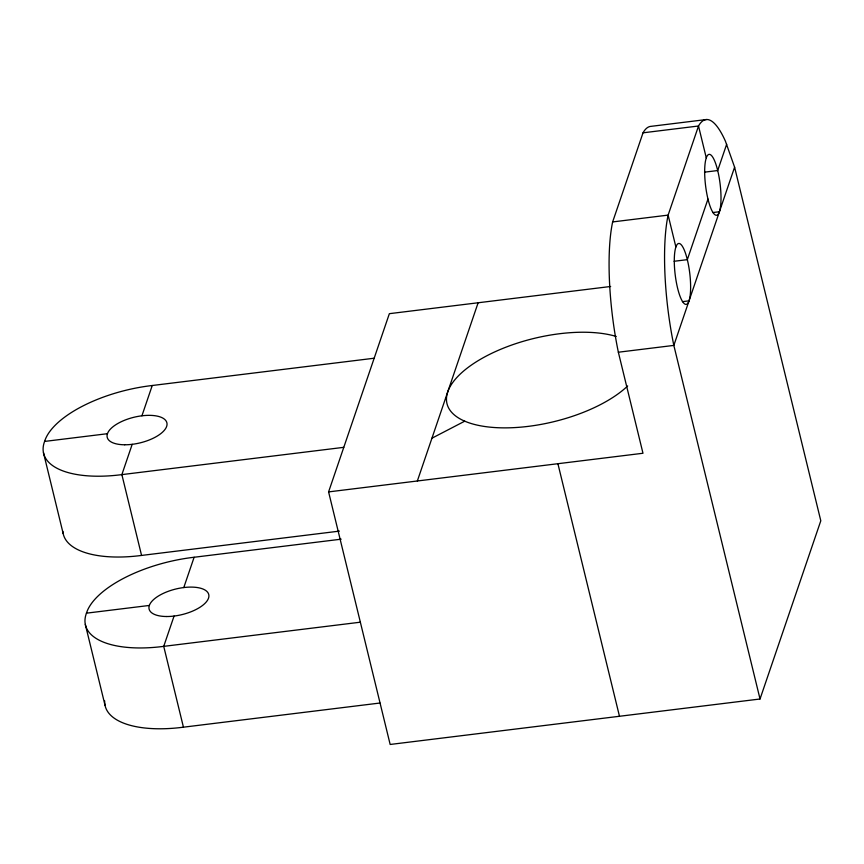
<?xml version="1.0" encoding="UTF-8"?>
<svg xmlns="http://www.w3.org/2000/svg" width="864" height="864" viewBox="0 0 864 864"><rect width="100%" height="100%" fill="white"/><g stroke="black" fill="none" stroke-linecap="round" stroke-linejoin="round"><path stroke-width="1.3" d="M132.192 444.323L121.867 474.617L141.566 555.433L339.422 531.122M141.923 415.8L152.248 385.506L374.166 358.225M174.064 616.064L163.728 646.358L183.438 727.186L379.955 703.026M183.784 587.552L194.119 557.258L341.172 539.179M328.59 491.897L642.978 453.254L618.354 352.22A113.292 27 83 0 1 612.641 221.929L643.032 132.818L698.512 126.004A113.292 27 83 0 1 725.447 141.264L734.605 167.184L820.8 520.787L760.028 698.998L390.161 744.466L328.59 491.897L389.362 313.675L610.654 286.481M417.355 480.978L478.127 302.767M707.983 199.055L687.323 259.654A30.694 7.322 83 0 1 685.714 304.366A30.694 7.322 83 0 1 674.341 257.71A30.694 7.322 83 0 1 687.323 259.654L674.104 261.274M726.667 144.245L717.703 170.543A30.694 7.322 83 0 1 716.094 215.255A30.694 7.322 83 0 1 704.722 168.599A30.694 7.322 83 0 1 717.703 170.543L704.495 172.163M734.605 167.184L673.834 345.406L760.028 698.998M431.946 438.21L464.735 421.178M706.406 119.534L650.927 126.36A113.292 27 83 0 0 643.032 132.818M612.641 221.929L668.12 215.114L698.512 126.004L706.277 157.864M712.8 212.555L719.41 211.745M682.42 301.655L689.029 300.845M618.354 352.22L673.834 345.406A113.292 27 83 0 1 668.12 215.114L675.886 246.964M343.786 447.336L121.867 474.617A94.327 40.457 -13.7 0 1 44.593 441.428L107.471 433.696M360.256 622.21L163.728 646.358A94.327 40.457 -13.7 0 1 86.454 613.17L149.332 605.448M557.906 463.709L619.477 716.278M43.459 452.682L63.158 533.509M85.32 624.434L105.019 705.251M183.438 727.186A94.327 40.457 -13.7 0 1 104.684 700.888M627.664 385.97A99.76 42.79 -13.7 0 1 485.978 426.676A99.76 42.79 -13.7 0 1 471.701 364.846A99.76 42.79 -13.7 0 1 616.226 336.452M44.593 441.428A94.327 40.457 -13.7 0 1 152.248 385.506M141.566 555.433A94.327 40.457 -13.7 0 1 62.856 531.36M86.454 613.17A94.327 40.457 -13.7 0 1 194.119 557.258M166.568 616.518A30.694 13.165 -13.7 0 0 208.764 594.605A30.694 13.165 -13.7 0 0 161.438 594.302A30.694 13.165 -13.7 0 0 166.568 616.518M124.697 444.776A30.694 13.165 -13.7 0 0 166.892 422.852A30.694 13.165 -13.7 0 0 119.567 422.55A30.694 13.165 -13.7 0 0 124.697 444.776"/></g></svg>
